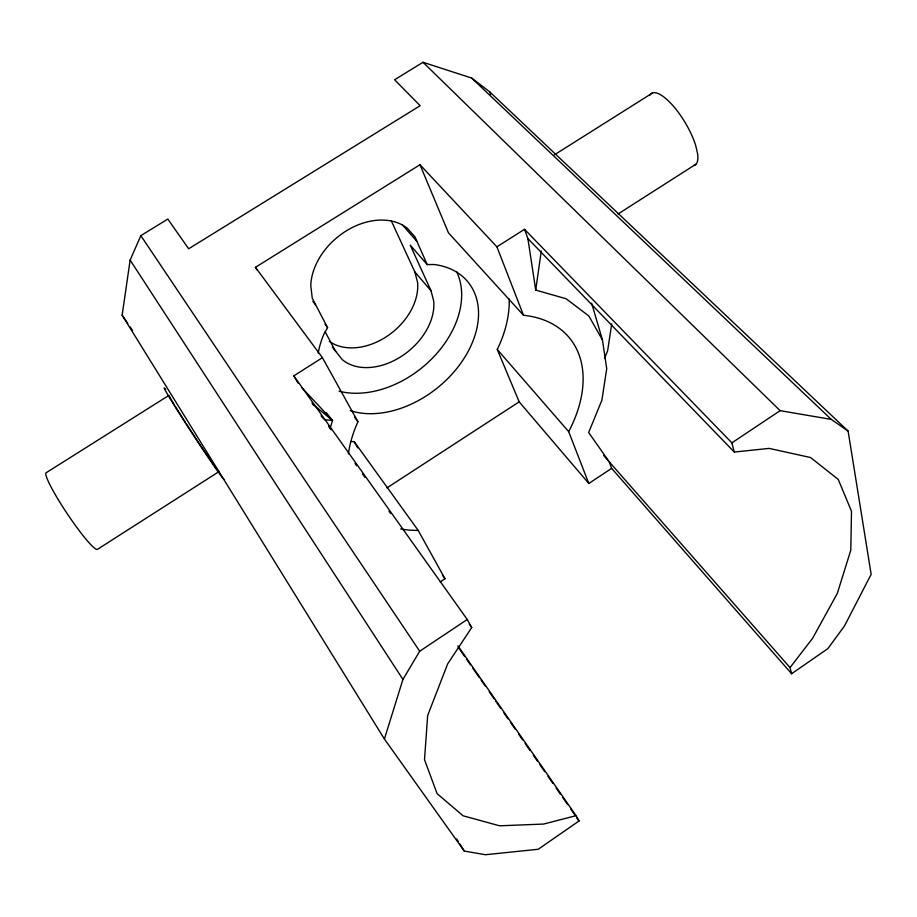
<?xml version="1.0" encoding="UTF-8"?>
<svg xmlns="http://www.w3.org/2000/svg" width="917" height="917" viewBox="0 0 917 917"><rect width="100%" height="100%" fill="white"/><g stroke="black" fill="none" stroke-linecap="round" stroke-linejoin="round"><path stroke-width="1.38" d="M457.927 645.797L576.071 815.672L579.028 820.99L538.199 849.268L485.425 854.724L464.254 851.068L384.406 739.022L122.144 315.196L130.134 260.096L140.828 235.646L167.822 219.06L188.661 248.794L420.158 105.707L394.597 79.745L423.024 62.276L471.682 78.071L489.655 91.803L848.11 431.093L871.15 574.34L844.442 626.036L827.879 648.606L791.612 673.731L611.639 468.369L609.255 461.859L588.668 432.503L601.896 400.167L606.722 368.657L602.435 339.898L588.794 315.952L566.156 298.77L535.723 290.081L541.271 251.006M611.731 323.804L607.627 350.775L604.532 358.444M330.12 428.388L332.504 420.445L326.211 412.65M384.406 739.022L402.93 679.417L419.711 651.219L467.246 619.491L293.807 375.867L322.429 357.687L357.928 421.717A134.191 86.599 -38.8 0 0 348.38 453.881M350.294 410.644A90.221 62.975 -38.8 0 0 466.684 354.042A90.221 62.975 -38.8 0 0 434.131 264.509L427.207 264.6L414.977 236.884L407.24 228.184A60.717 44.532 -39.6 0 0 347.394 230.201A60.717 44.532 -39.6 0 0 310.771 285.611L312.261 298.185L327.587 327.644L323.781 334.384A90.221 62.975 -38.8 0 0 318.222 353.183M467.246 619.491L471.716 627.537L447.668 663.885L427.666 715.478L424.514 759.677L437.088 793.629L463.096 815.809L499.616 825.804L543.575 824.062L576.071 815.672M791.612 673.731L790.03 667.599L812.691 638.175L837.29 593.437L850.781 550.257L851.503 511.273L838.23 479.385L810.548 457.526L769.168 448.402L734.276 452.047L527.883 238.569L524.513 229.307L496.911 246.833L523.481 315.253A134.191 86.599 -38.8 0 1 568.678 431.632L588.817 483.488L611.639 468.369M734.276 452.047L731.892 442.865L780.138 410.667L831.249 419.39L848.11 431.093M440.286 581.871L444.986 578.753L418.186 530.404L354.214 441.673A126.431 88.33 -38.8 0 1 351.314 441.524M386.928 487.901L519.171 401.852L497.255 349.469A126.431 88.33 -38.8 0 0 509.21 298.976M618.081 213.97L696.209 164.017M169.06 395.307L46.4 472.587A46.114 5.319 56.2 0 0 67.079 513.497A46.114 5.319 56.2 0 0 97.511 549.306L219.025 471.59A45.609 1.192 56.8 0 1 211.987 462.34M554.361 154.847L652.721 92.858M256.852 269.781L255.453 267.317L419.975 164.739L496.911 246.833M324.033 419.631L332.504 420.445L301.659 387.455M312.754 404.179L332.504 420.445M471.682 78.071L831.249 419.39M423.024 62.276L780.138 410.667M524.513 229.307L731.892 442.865M523.481 315.253L448.436 232.78L419.975 164.739M402.632 225.192L416.639 241.114M603.65 455.474L790.03 667.599M427.207 264.6L410.266 245.171L431.07 290.827L433.73 301.269A56.923 40.428 -38.8 0 1 400.97 356.644A56.923 40.428 -38.8 0 1 342.19 359.544L332.321 347.039M497.255 349.469L568.678 431.632M391.272 220.791L414.851 271.925L431.07 290.827M519.171 401.852L588.817 483.488M312.88 301.406L315.448 304.776M324.985 324.228L327.587 327.644M255.453 267.317L322.429 357.687M354.547 417.097L357.928 421.717M442.51 575.291L444.986 578.753M312.009 402.976L313.66 405.303M321.11 415.779L322.761 418.106M328.561 426.245L331.037 429.741M355.039 463.486L356.69 465.813M362.49 473.951L364.966 477.448M388.968 511.182L390.619 513.509M469.229 624.053L471.716 627.537M458.202 647.184L464.736 656.572M466.363 658.922L470.444 664.802M472.897 668.321L479.431 677.72M481.058 680.07L485.139 685.939M489.219 691.808L494.125 698.857M495.753 701.207L500.659 708.245M503.914 712.945L508.007 718.825M510.448 722.344L515.354 729.393M518.609 734.093L522.701 739.962M525.143 743.481L530.049 750.53M533.304 755.23L537.396 761.099M539.838 764.618L544.744 771.667M547.999 776.367L552.905 783.416M556.172 788.104L560.253 793.984M562.694 797.503L567.6 804.553M570.867 809.252L574.948 815.121M576.575 817.471L579.028 820.99M122.144 315.196L127.784 323.437M130.191 326.979L132.61 330.51M140.828 235.646L419.711 651.219M130.134 260.096L402.93 679.417M456.677 838.94L458.191 841.359M459.704 843.789L464.254 851.068M293.807 375.867L298.059 383.146M354.214 441.673L357.71 447.84M325.134 331.759L335.656 351.463M489.655 91.803L490.595 94.485M591.637 303.149L602.435 339.898M414.851 271.925L417.579 282.356A56.132 40.531 -38.8 0 1 387.043 336.264A56.132 40.531 -38.8 0 1 329.283 341.307M527.883 238.569L535.723 290.081M223.989 479.178A54.745 1.433 56.8 0 1 188.57 427.769A54.745 1.433 56.8 0 1 165.702 389.507M211.197 461.205A45.609 1.192 56.8 0 1 186.22 423.665M185.429 422.439A45.609 1.192 56.8 0 1 175.147 406.174M174.299 404.798A45.609 1.192 56.8 0 1 169.416 396.408M418.186 530.404A134.191 86.599 -38.8 0 1 400.729 528.96M456.46 271.455A88.938 63.181 -38.8 0 1 432.308 358.295A88.938 63.181 -38.8 0 1 339.084 391.192M649.924 95.093A41.93 13.595 58.9 0 1 672.012 104.63A41.93 13.595 58.9 0 1 695.716 145.551L697.573 153.586A41.93 13.595 58.9 0 1 694.307 165.461"/></g></svg>
